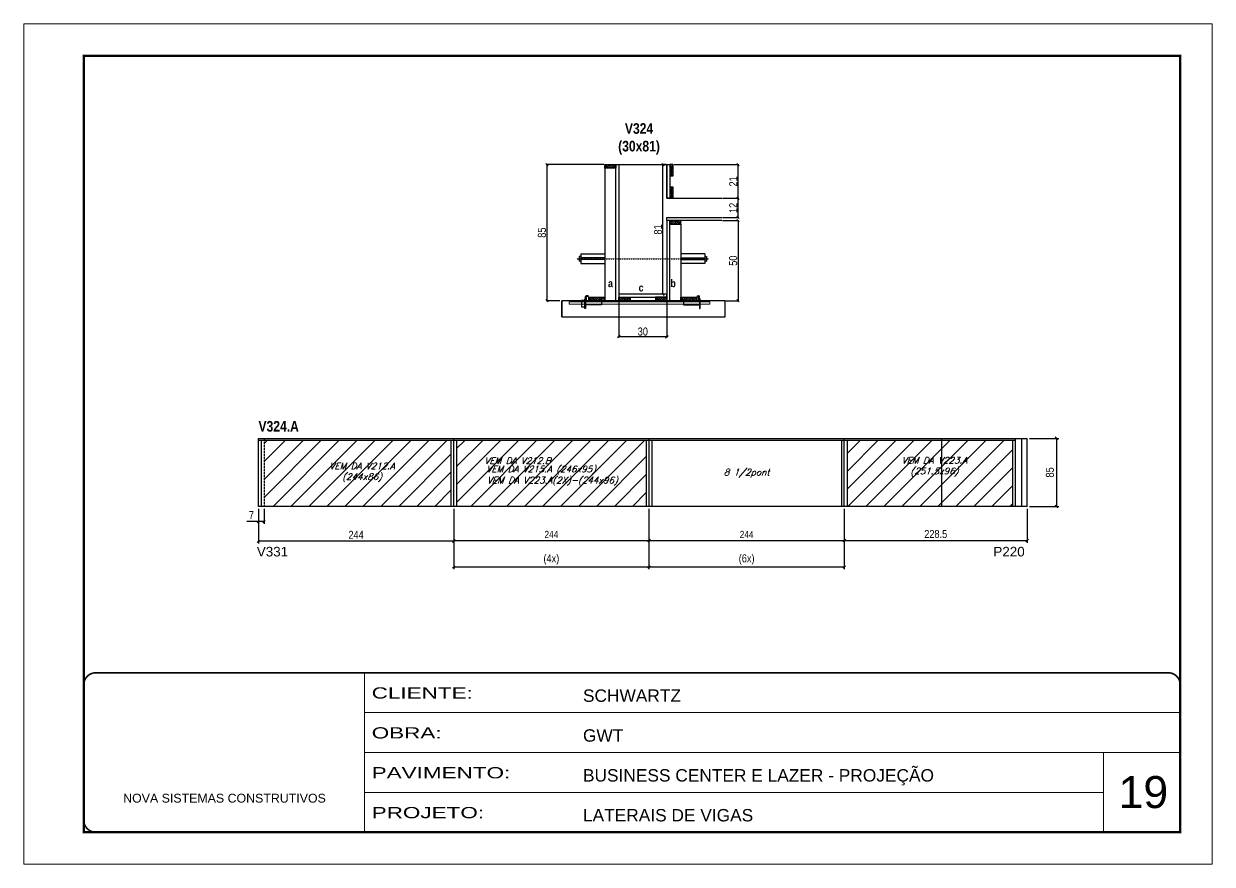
# Model space of a CAD drawing. Extents: x 13154 to 22413, y 1253 to 30260.
# Drawn here: x 16338 to 17823, y 24225 to 25275 of the extents above; entities that cross this region are included whole.
import ezdxf

# ---------------------------------------------------------------- set-up
doc = ezdxf.new("R2010")
doc.units = 0
for name, pattern in [('CONTINUO', [0]), ('DASHED', [0.75, 0.5, -0.25]), ('HIDDEN', [0.375, 0.25, -0.125])]:
    doc.linetypes.add(name, pattern=pattern)
for name, color, linetype in [('5', 5, 'Continuous'), ('barrote', 251, 'Continuous'), ('COTA', 241, 'Continuous'), ('detalhes', 4, 'Continuous'), ('NOMENCLATURA', 7, 'Continuous'), ('Painéis', 200, 'Continuous'), ('presilha', 1, 'Continuous'), ('SARR_2.2x10', 60, 'Continuous'), ('SARR_2.2x7', 40, 'Continuous'), ('SARR_3.5x7', 81, 'Continuous'), ('TENSOR', 3, 'Continuous'), ('texto', 7, 'Continuous')]:
    doc.layers.add(name, color=color, linetype=linetype)
for name, color, linetype, lineweight in [('CARIMBO', 255, 'Continuous', 9), ('CONCRETO', 251, 'Continuous', 25), ('Folhas', 255, 'Continuous', 9), ('Hachura', 251, 'Continuous', 9), ('SARRAFO DE PRESSAO', 251, 'DASHED', 9), ('SCO-___-LAJ', 2, 'Continuous', 0)]:
    doc.layers.add(name, color=color, linetype=linetype, lineweight=lineweight)
doc.styles.add('ARIAL', font='arial.ttf')
doc.styles.add('COTA TECNICA', font='techl___.ttf', dxfattribs={"height": 10})
doc.styles.add('COTA TECNICA 2X', font='techl___.ttf', dxfattribs={"height": 10})
doc.styles.add('COTA TECNICA-50', font='techl___.ttf', dxfattribs={"height": 9})
doc.styles.add('Romans', font='romans.shx')
doc.styles.get("Standard").update_dxf_attribs({"font": 'arial.ttf'})
doc.styles.add('TECNICA', font='techb___.ttf', dxfattribs={"height": 10})
doc.styles.add('Tecnologia', font='')
doc.styles.get('Tecnologia').set_extended_font_data('Forgotten Futurist')
doc.dimstyles.new('COTA PAINEL-50', dxfattribs={"dimtxt": 9, "dimasz": 3, "dimexe": 3, "dimexo": 3, "dimgap": 3, "dimtad": 1, "dimdec": 1, "dimzin": 12, "dimdsep": 46, "dimtxsty": 'COTA TECNICA-50', "dimblk1": 'OBLIQUE', "dimblk2": 'OBLIQUE', "dimsah": 1, "dimcen": 0.9, "dimclrd": 4, "dimclre": 4, "dimclrt": 240, "dimadec": 1, "dimazin": 3, "dimtfac": 1, "dimtdec": 1, "dimtmove": 0, "dimatfit": 3, "dimfxl": 1, "dimtolj": 1, "dimtzin": 12, "dimarcsym": 0})
doc.dimstyles.new('PAINEL', dxfattribs={"dimtxt": 10, "dimasz": 3, "dimexe": 3, "dimexo": 3, "dimgap": 3, "dimtad": 1, "dimdec": 1, "dimzin": 12, "dimdsep": 46, "dimtxsty": 'COTA TECNICA', "dimblk1": 'OBLIQUE', "dimblk2": 'OBLIQUE', "dimsah": 1, "dimcen": 0.9, "dimclrd": 4, "dimclre": 4, "dimclrt": 240, "dimadec": 1, "dimazin": 3, "dimtfac": 1, "dimtdec": 1, "dimtmove": 0, "dimatfit": 3, "dimfxl": 1, "dimtolj": 1, "dimtzin": 12, "dimarcsym": 0})
doc.dimstyles.new('SECAO', dxfattribs={"dimscale": 0.333333, "dimtxt": 5, "dimasz": 9, "dimexe": 3, "dimexo": 3, "dimgap": 3, "dimtad": 1, "dimdec": 1, "dimlfac": 0.5, "dimzin": 12, "dimdsep": 46, "dimtxsty": 'COTA TECNICA 2X', "dimblk1": 'OBLIQUE', "dimblk2": 'OBLIQUE', "dimsah": 1, "dimcen": 0.9, "dimclrd": 4, "dimclre": 4, "dimclrt": 240, "dimadec": 1, "dimazin": 3, "dimtfac": 1, "dimtdec": 1, "dimtmove": 0, "dimatfit": 3, "dimfxl": 1, "dimtolj": 1, "dimtzin": 12, "dimarcsym": 0})

# ---------------------------------------------------------------- blocks, each defined once
blk = doc.blocks.new('9999999999')
at = {"color": 30, "linetype": 'CONTINUO'}
for p, q in [((98564.6, 34230.2), (98564.6, 34429.4)), ((98564.6, 34379.6), (99584, 34379.6)), ((98564.6, 34329.8), (99488, 34329.8)), ((99584, 34329.8), (99488, 34329.8)), ((99488, 34329.8), (99488, 34230.2)), ((98564.6, 34280), (99488, 34280))]:
    blk.add_line(p, q, dxfattribs=at)
at = {"color": 30, "linetype": 'CONTINUO', "const_width": 2}
blk.add_lwpolyline([(99584, 34230.2), (99584, 34414.4, 0.414214), (99569, 34429.4), (98229, 34429.4, 0.414214), (98214, 34414.4), (98214, 34245.2, 0.414214), (98229, 34230.2), (99584, 34230.2)], format="xyb", dxfattribs=at)
at = {"layer": 'Folhas'}
blk.add_lwpolyline([(98139, 34190.2), (99624, 34190.2), (99624, 35240.2), (98139, 35240.2)], close=True, dxfattribs=at)
at = {"layer": 'Folhas', "color": 30, "const_width": 3}
blk.add_lwpolyline([(98214, 34230.2), (99584, 34230.2), (99584, 35200.2), (98214, 35200.2)], close=True, dxfattribs=at)
at = {"color": 7, "linetype": 'Continuous', "ltscale": 5, "style": 'ARIAL'}
for s, height, p in [('SCHWARTZ', 15.48, (98837.7, 34393.1)), ('GWT', 15.48, (98837.7, 34343.3)), ('BUSINESS CENTER E LAZER - PROJEÇÃO', 15.483, (98837.7, 34293.5)), ('NOVA SISTEMAS CONSTRUTIVOS', 11.059, (98263.2, 34267.2)), ('LATERAIS DE VIGAS', 15.483, (98837.7, 34243.7))]:
    blk.add_text(s, height=height, dxfattribs=at).set_placement(p)
at = {"layer": 'Folhas', "color": 7, "style": 'Tecnologia', "width": 1.5}
for s, p in [('CLIENTE:', (98573.7, 34397.2)), ('OBRA:', (98573.7, 34347.3)), ('PAVIMENTO:', (98573.7, 34297.5)), ('PROJETO:', (98573.7, 34247.7))]:
    blk.add_text(s, height=14, dxfattribs=at).set_placement(p)
blk = doc.blocks.new('PRESILHA METÁLICA 1')
at = {"layer": 'presilha'}
for p, q in [((0, 13), (6, 13)), ((0, 13), (0, 0)), ((6, 0), (0, 0)), ((6, 15.5), (7.5, 15.5)), ((6, -2.5), (6, 15.5)), ((6, 13), (6, 0)), ((7.5, 10.6), (7.5, 19.9)), ((7.5, 15.5), (7.5, -2.5)), ((37.5, 4.1), (7.5, 4.1)), ((12, 21), (8.6, 21)), ((9, 11.6), (9, 18.9)), ((12, 19.5), (9.6, 19.5)), ((37.5, 11), (9.6, 11)), ((12, 21), (12, 19.5)), ((37.5, 11), (37.5, 4.1)), ((7.5, -2.5), (6, -2.5))]:
    blk.add_line(p, q, dxfattribs=at)
for centre, radius, start, end in [((8.6, 19.9), 1.14, 90, 180), ((9.6, 18.9), 0.57, 90, 180), ((9.6, 11.6), 0.57, 180, 270)]:
    blk.add_arc(centre, radius, start, end, dxfattribs=at)
blk = doc.blocks.new('PRESILHA METÁLICA 2')
at = {"layer": 'presilha'}
for p, q in [((-5.2, 23.5), (-5.2, 22)), ((-5.2, 23.5), (-1.9, 23.5)), ((-0.8, 14.6), (-0.8, 22.4)), ((-30.8, 13.5), (-30.8, 6.6)), ((-30.8, 13.5), (-2.8, 13.5)), ((-30.8, 6.6), (-0.8, 6.6)), ((-5.2, 22), (-2.8, 22)), ((-2.2, 14.1), (-2.2, 21.4)), ((0.8, 18), (-0.8, 18)), ((-0.8, 18), (-0.8, 0)), ((-0.8, 0), (0.8, 0)), ((0.8, 0), (0.8, 18))]:
    blk.add_line(p, q, dxfattribs=at)
for centre, radius, start, end in [((-1.9, 22.4), 1.14, 0, 90), ((-2.8, 21.4), 0.57, 0, 90), ((-2.8, 14.1), 0.57, 270, 0)]:
    blk.add_arc(centre, radius, start, end, dxfattribs=at)
blk = doc.blocks.new('_Oblique')
at = {"color": 0, "linetype": 'ByBlock', "lineweight": -2}
blk.add_line((-0.5, -0.5), (0.5, 0.5), dxfattribs=at)
blk = doc.blocks.new('*D151')
at = {"layer": 'COTA', "color": 4, "lineweight": -2, "transparency": 16777216}
for p, q in [((17211.1, 25028.9), (17231.4, 25028.9)), ((17230.4, 25028.9), (17230.4, 24928.9)), ((17215.2, 24928.9), (17231.4, 24928.9))]:
    blk.add_line(p, q, dxfattribs=at)
at = {"layer": 'Defpoints', "color": 0, "transparency": 16777216}
for p in [(17210.1, 25028.9), (17214.2, 24928.9), (17230.4, 24928.9)]:
    blk.add_point(p, dxfattribs=at)
at = {"layer": 'COTA', "color": 4, "lineweight": -2, "transparency": 16777216, "xscale": 3, "yscale": 3, "zscale": 3}
for p, rotation in [((17230.4, 25028.9), 90), ((17230.4, 24928.9), 270)]:
    blk.add_blockref('_Oblique', p, dxfattribs=dict(at, rotation=rotation))
at = {"layer": 'COTA', "color": 240, "transparency": 16777216, "insert": (17224.3, 24978.9), "char_height": 10, "attachment_point": 5, "rotation": 90, "style": 'COTA TECNICA 2X'}
blk.add_mtext('\\A1;50', dxfattribs=at)
blk = doc.blocks.new('*D152')
at = {"layer": 'COTA', "color": 4, "lineweight": -2, "transparency": 16777216}
for p, q in [((17211.1, 25056.9), (17231.4, 25056.9)), ((17230.4, 25032.9), (17230.4, 25056.9)), ((17211.1, 25032.9), (17231.4, 25032.9))]:
    blk.add_line(p, q, dxfattribs=at)
at = {"layer": 'Defpoints', "color": 0, "transparency": 16777216}
for p in [(17210.1, 25056.9), (17230.4, 25056.9), (17210.1, 25032.9)]:
    blk.add_point(p, dxfattribs=at)
at = {"layer": 'COTA', "color": 4, "lineweight": -2, "transparency": 16777216, "xscale": 3, "yscale": 3, "zscale": 3}
for p, rotation in [((17230.4, 25056.9), 90), ((17230.4, 25032.9), 270)]:
    blk.add_blockref('_Oblique', p, dxfattribs=dict(at, rotation=rotation))
at = {"layer": 'COTA', "color": 240, "transparency": 16777216, "insert": (17224.4, 25044.9), "char_height": 10, "attachment_point": 5, "rotation": 90, "style": 'COTA TECNICA 2X'}
blk.add_mtext('\\A1;12', dxfattribs=at)
blk = doc.blocks.new('*D153')
at = {"layer": 'COTA', "color": 4, "lineweight": -2, "transparency": 16777216}
for p, q in [((17062.8, 25098.9), (16990.5, 25098.9)), ((16991.5, 25098.9), (16991.5, 24928.9)), ((17007.6, 24928.9), (16990.5, 24928.9))]:
    blk.add_line(p, q, dxfattribs=at)
at = {"layer": 'Defpoints', "color": 0, "transparency": 16777216}
for p in [(17063.8, 25098.9), (16991.5, 24928.9), (17008.6, 24928.9)]:
    blk.add_point(p, dxfattribs=at)
at = {"layer": 'COTA', "color": 4, "lineweight": -2, "transparency": 16777216, "xscale": 3, "yscale": 3, "zscale": 3}
for p, rotation in [((16991.5, 25098.9), 90), ((16991.5, 24928.9), 270)]:
    blk.add_blockref('_Oblique', p, dxfattribs=dict(at, rotation=rotation))
at = {"layer": 'COTA', "color": 240, "transparency": 16777216, "insert": (16985.3, 25013.9), "char_height": 10, "attachment_point": 5, "rotation": 90, "style": 'COTA TECNICA 2X'}
blk.add_mtext('\\A1;85', dxfattribs=at)
blk = doc.blocks.new('*D1037')
at = {"layer": 'COTA', "color": 4, "lineweight": -2, "transparency": 16777216}
for p, q in [((17081.4, 24927.9), (17081.4, 24883.1)), ((17141.4, 24927.9), (17141.4, 24883.1)), ((17081.4, 24884.1), (17141.4, 24884.1))]:
    blk.add_line(p, q, dxfattribs=at)
at = {"layer": 'Defpoints', "color": 0, "transparency": 16777216}
for p in [(17081.4, 24928.9), (17141.4, 24928.9), (17141.4, 24884.1)]:
    blk.add_point(p, dxfattribs=at)
at = {"layer": 'COTA', "color": 4, "lineweight": -2, "transparency": 16777216, "xscale": 3, "yscale": 3, "zscale": 3, "rotation": 180}
blk.add_blockref('_Oblique', (17081.4, 24884.1), dxfattribs=at)
at = {"layer": 'COTA', "color": 4, "lineweight": -2, "transparency": 16777216, "xscale": 3, "yscale": 3, "zscale": 3}
blk.add_blockref('_Oblique', (17141.4, 24884.1), dxfattribs=at)
at = {"layer": 'COTA', "color": 240, "transparency": 16777216, "insert": (17111.4, 24890.3), "char_height": 10, "attachment_point": 5, "style": 'COTA TECNICA 2X'}
blk.add_mtext('\\A1;30', dxfattribs=at)
blk = doc.blocks.new('*D1038')
at = {"layer": 'COTA', "color": 4, "lineweight": -2, "transparency": 16777216}
for p, q in [((17150.4, 25098.9), (17231.4, 25098.9)), ((17230.4, 25056.9), (17230.4, 25098.9)), ((17211.1, 25056.9), (17231.4, 25056.9))]:
    blk.add_line(p, q, dxfattribs=at)
at = {"layer": 'Defpoints', "color": 0, "transparency": 16777216}
for p in [(17149.4, 25098.9), (17230.4, 25098.9), (17210.1, 25056.9)]:
    blk.add_point(p, dxfattribs=at)
at = {"layer": 'COTA', "color": 4, "lineweight": -2, "transparency": 16777216, "xscale": 3, "yscale": 3, "zscale": 3}
for p, rotation in [((17230.4, 25098.9), 90), ((17230.4, 25056.9), 270)]:
    blk.add_blockref('_Oblique', p, dxfattribs=dict(at, rotation=rotation))
at = {"layer": 'COTA', "color": 240, "transparency": 16777216, "insert": (17224.4, 25077.9), "char_height": 10, "attachment_point": 5, "rotation": 90, "style": 'COTA TECNICA 2X'}
blk.add_mtext('\\A1;21', dxfattribs=at)
blk = doc.blocks.new('*D1039')
at = {"layer": 'COTA', "color": 4, "lineweight": -2, "transparency": 16777216}
for p, q in [((17140.4, 25098.9), (17135.5, 25098.9)), ((17136.5, 24936.9), (17136.5, 25098.9)), ((17140.4, 24936.9), (17135.5, 24936.9))]:
    blk.add_line(p, q, dxfattribs=at)
at = {"layer": 'Defpoints', "color": 0, "transparency": 16777216}
for p in [(17136.5, 25098.9), (17141.4, 25098.9), (17141.4, 24936.9)]:
    blk.add_point(p, dxfattribs=at)
at = {"layer": 'COTA', "color": 4, "lineweight": -2, "transparency": 16777216, "xscale": 3, "yscale": 3, "zscale": 3}
for p, rotation in [((17136.5, 25098.9), 90), ((17136.5, 24936.9), 270)]:
    blk.add_blockref('_Oblique', p, dxfattribs=dict(at, rotation=rotation))
at = {"layer": 'COTA', "color": 240, "transparency": 16777216, "insert": (17130.4, 25017.9), "char_height": 10, "attachment_point": 5, "rotation": 90, "style": 'COTA TECNICA 2X'}
blk.add_mtext('\\A1;81', dxfattribs=at)
blk = doc.blocks.new('*D154')
at = {"layer": 'COTA', "color": 4, "linetype": 'ByBlock', "lineweight": -2, "transparency": 16777216}
for p, q in [((16875.1, 24668.9), (16875.1, 24626.3)), ((17119.1, 24668.9), (17119.1, 24626.3)), ((16875.1, 24629.3), (17119.1, 24629.3))]:
    blk.add_line(p, q, dxfattribs=at)
at = {"layer": 'Defpoints', "color": 0, "linetype": 'ByBlock', "transparency": 16777216}
for p in [(16875.1, 24671.9), (17119.1, 24671.9), (17119.1, 24629.3)]:
    blk.add_point(p, dxfattribs=at)
at = {"layer": 'COTA', "color": 4, "linetype": 'ByBlock', "lineweight": -2, "transparency": 16777216, "xscale": 3, "yscale": 3, "zscale": 3, "rotation": 180}
blk.add_blockref('_Oblique', (16875.1, 24629.3), dxfattribs=at)
at = {"layer": 'COTA', "color": 4, "linetype": 'ByBlock', "lineweight": -2, "transparency": 16777216, "xscale": 3, "yscale": 3, "zscale": 3}
blk.add_blockref('_Oblique', (17119.1, 24629.3), dxfattribs=at)
at = {"layer": 'COTA', "color": 240, "linetype": 'ByBlock', "transparency": 16777216, "insert": (16997.1, 24636.8), "char_height": 9, "attachment_point": 5, "style": 'COTA TECNICA-50'}
blk.add_mtext('\\A1;244', dxfattribs=at)
blk = doc.blocks.new('*D1040')
at = {"layer": 'COTA', "color": 4, "linetype": 'ByBlock', "lineweight": -2, "transparency": 16777216}
for p, q in [((16631.1, 24668.9), (16631.1, 24625.4)), ((16875.1, 24668.9), (16875.1, 24625.4)), ((16875.1, 24628.4), (16631.1, 24628.4))]:
    blk.add_line(p, q, dxfattribs=at)
at = {"layer": 'Defpoints', "color": 0, "linetype": 'ByBlock', "transparency": 16777216}
for p in [(16631.1, 24671.9), (16875.1, 24671.9), (16631.1, 24628.4)]:
    blk.add_point(p, dxfattribs=at)
at = {"layer": 'COTA', "color": 4, "linetype": 'ByBlock', "lineweight": -2, "transparency": 16777216, "xscale": 3, "yscale": 3, "zscale": 3, "rotation": 180}
blk.add_blockref('_Oblique', (16631.1, 24628.4), dxfattribs=at)
at = {"layer": 'COTA', "color": 4, "linetype": 'ByBlock', "lineweight": -2, "transparency": 16777216, "xscale": 3, "yscale": 3, "zscale": 3}
blk.add_blockref('_Oblique', (16875.1, 24628.4), dxfattribs=at)
at = {"layer": 'COTA', "color": 240, "linetype": 'ByBlock', "transparency": 16777216, "insert": (16753.1, 24636.4), "char_height": 10, "attachment_point": 5, "style": 'COTA TECNICA'}
blk.add_mtext('\\A1;244', dxfattribs=at)
blk = doc.blocks.new('*D1041')
at = {"layer": 'COTA', "color": 4, "linetype": 'ByBlock', "lineweight": -2, "transparency": 16777216}
for p, q in [((17363.1, 24668.9), (17363.1, 24626.3)), ((17591.6, 24668.9), (17591.6, 24626.3)), ((17363.1, 24629.3), (17591.6, 24629.3))]:
    blk.add_line(p, q, dxfattribs=at)
at = {"layer": 'Defpoints', "color": 0, "linetype": 'ByBlock', "transparency": 16777216}
for p in [(17363.1, 24671.9), (17591.6, 24671.9), (17591.6, 24629.3)]:
    blk.add_point(p, dxfattribs=at)
at = {"layer": 'COTA', "color": 4, "linetype": 'ByBlock', "lineweight": -2, "transparency": 16777216, "xscale": 3, "yscale": 3, "zscale": 3, "rotation": 180}
blk.add_blockref('_Oblique', (17363.1, 24629.3), dxfattribs=at)
at = {"layer": 'COTA', "color": 4, "linetype": 'ByBlock', "lineweight": -2, "transparency": 16777216, "xscale": 3, "yscale": 3, "zscale": 3}
blk.add_blockref('_Oblique', (17591.6, 24629.3), dxfattribs=at)
at = {"layer": 'COTA', "color": 240, "linetype": 'ByBlock', "transparency": 16777216, "insert": (17477.4, 24637.4), "char_height": 10, "attachment_point": 5, "style": 'COTA TECNICA'}
blk.add_mtext('\\A1;228.5', dxfattribs=at)
blk = doc.blocks.new('*D1042')
at = {"layer": 'COTA', "color": 4, "linetype": 'ByBlock', "lineweight": -2, "transparency": 16777216}
for p, q in [((17594.6, 24756.9), (17631.3, 24756.9)), ((17628.3, 24756.9), (17628.3, 24671.9)), ((17594.6, 24671.9), (17631.3, 24671.9))]:
    blk.add_line(p, q, dxfattribs=at)
at = {"layer": 'Defpoints', "color": 0, "linetype": 'ByBlock', "transparency": 16777216}
for p in [(17591.6, 24756.9), (17591.6, 24671.9), (17628.3, 24671.9)]:
    blk.add_point(p, dxfattribs=at)
at = {"layer": 'COTA', "color": 4, "linetype": 'ByBlock', "lineweight": -2, "transparency": 16777216, "xscale": 3, "yscale": 3, "zscale": 3}
for p, rotation in [((17628.3, 24756.9), 90), ((17628.3, 24671.9), 270)]:
    blk.add_blockref('_Oblique', p, dxfattribs=dict(at, rotation=rotation))
at = {"layer": 'COTA', "color": 240, "linetype": 'ByBlock', "transparency": 16777216, "insert": (17620.1, 24714.4), "char_height": 10, "attachment_point": 5, "rotation": 90, "style": 'COTA TECNICA'}
blk.add_mtext('\\A1;85', dxfattribs=at)
blk = doc.blocks.new('*D1043')
at = {"layer": 'COTA', "color": 4, "linetype": 'ByBlock', "lineweight": -2, "transparency": 16777216}
for p, q in [((16631.1, 24668.9), (16631.1, 24650)), ((16638.1, 24668.9), (16638.1, 24650)), ((16631.1, 24653), (16616.4, 24653)), ((16638.1, 24653), (16631.1, 24653))]:
    blk.add_line(p, q, dxfattribs=at)
at = {"layer": 'Defpoints', "color": 0, "linetype": 'ByBlock', "transparency": 16777216}
for p in [(16631.1, 24671.9), (16638.1, 24671.9), (16631.1, 24653)]:
    blk.add_point(p, dxfattribs=at)
at = {"layer": 'COTA', "color": 4, "linetype": 'ByBlock', "lineweight": -2, "transparency": 16777216, "xscale": 3, "yscale": 3, "zscale": 3, "rotation": 180}
blk.add_blockref('_Oblique', (16631.1, 24653), dxfattribs=at)
at = {"layer": 'COTA', "color": 4, "linetype": 'ByBlock', "lineweight": -2, "transparency": 16777216, "xscale": 3, "yscale": 3, "zscale": 3}
blk.add_blockref('_Oblique', (16638.1, 24653), dxfattribs=at)
at = {"layer": 'COTA', "color": 240, "linetype": 'ByBlock', "transparency": 16777216, "insert": (16622.3, 24661.1), "char_height": 10, "attachment_point": 5, "style": 'COTA TECNICA'}
blk.add_mtext('\\A1;7', dxfattribs=at)
blk = doc.blocks.new('*D1009')
at = {"layer": 'COTA', "color": 4, "linetype": 'ByBlock', "lineweight": -2, "transparency": 16777216}
for p, q in [((16875.1, 24668.9), (16875.1, 24593.3)), ((17119.1, 24668.9), (17119.1, 24593.3)), ((16875.1, 24596.3), (17119.1, 24596.3))]:
    blk.add_line(p, q, dxfattribs=at)
at = {"layer": 'Defpoints', "color": 0, "linetype": 'ByBlock', "transparency": 16777216}
for p in [(16875.1, 24671.9), (17119.1, 24671.9), (17119.1, 24596.3)]:
    blk.add_point(p, dxfattribs=at)
at = {"layer": 'COTA', "color": 4, "linetype": 'ByBlock', "lineweight": -2, "transparency": 16777216, "xscale": 3, "yscale": 3, "zscale": 3, "rotation": 180}
blk.add_blockref('_Oblique', (16875.1, 24596.3), dxfattribs=at)
at = {"layer": 'COTA', "color": 4, "linetype": 'ByBlock', "lineweight": -2, "transparency": 16777216, "xscale": 3, "yscale": 3, "zscale": 3}
blk.add_blockref('_Oblique', (17119.1, 24596.3), dxfattribs=at)
at = {"layer": 'COTA', "color": 240, "linetype": 'ByBlock', "transparency": 16777216, "insert": (16997.1, 24605.5), "char_height": 10, "attachment_point": 5, "style": 'COTA TECNICA'}
blk.add_mtext('\\A1;(4x)', dxfattribs=at)
blk = doc.blocks.new('*D3260')
at = {"layer": 'COTA', "color": 4, "linetype": 'ByBlock', "lineweight": -2, "transparency": 16777216}
for p, q in [((17119.1, 24668.9), (17119.1, 24626.3)), ((17363.1, 24668.9), (17363.1, 24626.3)), ((17119.1, 24629.3), (17363.1, 24629.3))]:
    blk.add_line(p, q, dxfattribs=at)
at = {"layer": 'Defpoints', "color": 0, "linetype": 'ByBlock', "transparency": 16777216}
for p in [(17119.1, 24671.9), (17363.1, 24671.9), (17363.1, 24629.3)]:
    blk.add_point(p, dxfattribs=at)
at = {"layer": 'COTA', "color": 4, "linetype": 'ByBlock', "lineweight": -2, "transparency": 16777216, "xscale": 3, "yscale": 3, "zscale": 3, "rotation": 180}
blk.add_blockref('_Oblique', (17119.1, 24629.3), dxfattribs=at)
at = {"layer": 'COTA', "color": 4, "linetype": 'ByBlock', "lineweight": -2, "transparency": 16777216, "xscale": 3, "yscale": 3, "zscale": 3}
blk.add_blockref('_Oblique', (17363.1, 24629.3), dxfattribs=at)
at = {"layer": 'COTA', "color": 240, "linetype": 'ByBlock', "transparency": 16777216, "insert": (17241.1, 24636.8), "char_height": 9, "attachment_point": 5, "style": 'COTA TECNICA-50'}
blk.add_mtext('\\A1;244', dxfattribs=at)
blk = doc.blocks.new('*D3261')
at = {"layer": 'COTA', "color": 4, "linetype": 'ByBlock', "lineweight": -2, "transparency": 16777216}
for p, q in [((17119.1, 24668.9), (17119.1, 24593.3)), ((17363.1, 24668.9), (17363.1, 24593.3)), ((17119.1, 24596.3), (17363.1, 24596.3))]:
    blk.add_line(p, q, dxfattribs=at)
at = {"layer": 'Defpoints', "color": 0, "linetype": 'ByBlock', "transparency": 16777216}
for p in [(17119.1, 24671.9), (17363.1, 24671.9), (17363.1, 24596.3)]:
    blk.add_point(p, dxfattribs=at)
at = {"layer": 'COTA', "color": 4, "linetype": 'ByBlock', "lineweight": -2, "transparency": 16777216, "xscale": 3, "yscale": 3, "zscale": 3, "rotation": 180}
blk.add_blockref('_Oblique', (17119.1, 24596.3), dxfattribs=at)
at = {"layer": 'COTA', "color": 4, "linetype": 'ByBlock', "lineweight": -2, "transparency": 16777216, "xscale": 3, "yscale": 3, "zscale": 3}
blk.add_blockref('_Oblique', (17363.1, 24596.3), dxfattribs=at)
at = {"layer": 'COTA', "color": 240, "linetype": 'ByBlock', "transparency": 16777216, "insert": (17241.1, 24605.5), "char_height": 10, "attachment_point": 5, "style": 'COTA TECNICA'}
blk.add_mtext('\\A1;(6x)', dxfattribs=at)

msp = doc.modelspace()

# ---------------------------------------------------------------- hatches: boundary and pattern name
at = {"layer": 'Hachura', "linetype": 'ByBlock'}
h = msp.add_hatch(dxfattribs=at)
h.set_pattern_fill('ANSI31', color=256, scale=5)
h.set_pattern_definition([(45, (-142.407, 4e-12), (-11.22532, 11.22532), [])])
h.paths.add_polyline_path([(16871.63, 24754.71), (16638.13, 24754.71), (16638.13, 24671.91), (16871.63, 24671.91)])
h.paths.add_polyline_path([(16878.63, 24754.71), (16878.63, 24671.91), (17115.63, 24671.91), (17115.63, 24754.71)])
h.paths.add_polyline_path([(17366.63, 24671.91), (17485.13, 24671.91), (17485.13, 24754.71), (17366.63, 24754.71)])
h.paths.add_polyline_path([(17485.13, 24671.91), (17573.13, 24671.91), (17573.13, 24754.71), (17485.13, 24754.71)])
at = {"layer": 'SARR_2.2x10'}
h = msp.add_hatch(dxfattribs=at)
h.set_pattern_fill('ANSI31', color=256, scale=0.5, angle=90)
h.set_pattern_definition([(135, (50237.3184, -98583.2307), (-1.122532015, -1.122532015), [])])
h.paths.add_polyline_path([(17043.78, 24933.34), (17043.78, 24928.94), (17063.78, 24928.94), (17063.78, 24933.34)])
h = msp.add_hatch(dxfattribs=at)
h.set_pattern_fill('ANSI31', color=256, scale=0.5, angle=90)
h.set_pattern_definition([(135, (50352.5184, -98583.2307), (-1.122532015, -1.122532015), [])])
h.paths.add_polyline_path([(17158.98, 24933.34), (17158.98, 24928.94), (17178.98, 24928.94), (17178.98, 24933.34)])
at = {"layer": 'SARR_2.2x7'}
h = msp.add_hatch(dxfattribs=at)
h.set_pattern_fill('ANSI31', color=256, scale=0.5, angle=90)
h.set_pattern_definition([(135, (50251.3184, -98417.6307), (-1.122532015, -1.122532015), [])])
h.paths.add_polyline_path([(17077.78, 25098.94), (17077.78, 25094.54), (17063.78, 25094.54), (17063.78, 25098.94)])
h = msp.add_hatch(dxfattribs=at)
h.set_pattern_fill('ANSI31', color=256, scale=0.5, angle=180)
h.set_pattern_definition([(225, (140690.5833, 58213.2776), (1.122532015, -1.122532015), [])])
h.paths.add_polyline_path([(17144.98, 25084.94), (17149.38, 25084.94), (17149.38, 25098.94), (17144.98, 25098.94)])
h = msp.add_hatch(dxfattribs=at)
h.set_pattern_fill('ANSI31', color=256, scale=0.5, angle=180)
h.set_pattern_definition([(225, (140690.5833, 58185.2776), (1.122532015, -1.122532015), [])])
h.paths.add_polyline_path([(17144.98, 25056.94), (17149.38, 25056.94), (17149.38, 25070.94), (17144.98, 25070.94)])
h = msp.add_hatch(dxfattribs=at)
h.set_pattern_fill('ANSI31', color=256, scale=0.5, angle=90)
h.set_pattern_definition([(135, (50253.3184, -98487.6307), (-1.122532015, -1.122532015), [])])
h.paths.add_polyline_path([(17144.98, 25028.94), (17144.98, 25024.54), (17158.98, 25024.54), (17158.98, 25028.94)])
h = msp.add_hatch(dxfattribs=at)
h.set_pattern_fill('ANSI31', color=256, scale=0.5, angle=90)
h.set_pattern_definition([(135, (50316.9184, -98583.2307), (-1.122532015, -1.122532015), [])])
h.paths.add_polyline_path([(17095.38, 24928.94), (17095.38, 24933.34), (17081.38, 24933.34), (17081.38, 24928.94)])
h = msp.add_hatch(dxfattribs=at)
h.set_pattern_fill('ANSI31', color=256, scale=0.5, angle=90)
h.set_pattern_definition([(135, (50276.9184, -98583.2307), (-1.122532015, -1.122532015), [])])
h.paths.add_polyline_path([(17127.38, 24928.94), (17127.38, 24933.34), (17141.38, 24933.34), (17141.38, 24928.94)])

# ---------------------------------------------------------------- linework, layer by layer
at = {"ltscale": 3}
for p, q in [((17031.78, 24984.25), (17031.78, 24978.25)), ((17033.78, 24984.25), (17031.78, 24984.25)), ((17033.78, 24978.25), (17031.78, 24978.25)), ((17033.78, 24987.25), (17033.78, 24975.25)), ((17033.78, 24987.25), (17063.78, 24987.25)), ((17063.78, 24982.25), (17033.78, 24982.25)), ((17063.78, 24980.25), (17033.78, 24980.25)), ((17188.98, 24987.25), (17158.98, 24987.25)), ((17158.98, 24982.25), (17188.98, 24982.25)), ((17158.98, 24980.25), (17188.98, 24980.25)), ((17188.98, 24987.25), (17188.98, 24975.25)), ((17188.98, 24984.25), (17190.98, 24984.25)), ((17188.98, 24978.25), (17190.98, 24978.25)), ((17190.98, 24984.25), (17190.98, 24978.25)), ((17033.78, 24975.25), (17063.78, 24975.25)), ((17188.98, 24975.25), (17158.98, 24975.25))]:
    msp.add_line(p, q, dxfattribs=at)
at = {"layer": 'barrote'}
msp.add_lwpolyline([(17010.32, 24908.94), (17214.24, 24908.94), (17214.24, 24928.94), (17010.32, 24928.94)], close=True, dxfattribs=at)
at = {"layer": 'CONCRETO', "linetype": 'Continuous'}
for p, q in [((17081.38, 25098.94), (17141.38, 25098.94)), ((17141.38, 25098.94), (17141.38, 25056.94)), ((17141.38, 25056.94), (17210.08, 25056.94))]:
    msp.add_line(p, q, dxfattribs=at)
at = {"layer": 'detalhes', "color": 250}
msp.add_line((17010.32, 24908.94), (17010.32, 24928.94), dxfattribs=at)
at = {"layer": 'Painéis', "linetype": 'Continuous'}
for p, q in [((16631.13, 24671.91), (16631.13, 24756.91)), ((16631.13, 24756.91), (17591.63, 24756.91)), ((16875.13, 24671.91), (16875.13, 24756.91)), ((17119.13, 24671.91), (17119.13, 24756.91)), ((17363.13, 24671.91), (17363.13, 24756.91)), ((17485.13, 24671.91), (17485.13, 24756.91)), ((17591.63, 24671.91), (17591.63, 24756.91)), ((17591.63, 24671.91), (16631.13, 24671.91))]:
    msp.add_line(p, q, dxfattribs=at)
for points in [[(17077.78, 24928.94), (17077.78, 25098.94), (17081.38, 25098.94), (17081.38, 24928.94)], [(17144.98, 25056.94), (17141.38, 25056.94), (17141.38, 25098.94), (17144.98, 25098.94)], [(17144.98, 24928.94), (17144.98, 25028.94), (17141.38, 25028.94), (17141.38, 24928.94)], [(17141.38, 24936.94), (17081.38, 24936.94), (17081.38, 24933.34), (17141.38, 24933.34)]]:
    msp.add_lwpolyline(points, close=True, dxfattribs=at)
at = {"layer": 'Painéis', "linetype": 'Continuous', "elevation": 0}
msp.add_lwpolyline([(17210.08, 25028.94), (17141.38, 25028.94), (17141.38, 25032.94), (17210.08, 25032.94)], dxfattribs=at)
at = {"layer": 'SARR_2.2x10'}
for points in [[(17043.78, 24933.34), (17063.78, 24933.34), (17063.78, 24928.94), (17043.78, 24928.94)], [(17158.98, 24933.34), (17178.98, 24933.34), (17178.98, 24928.94), (17158.98, 24928.94)]]:
    msp.add_lwpolyline(points, close=True, dxfattribs=at)
at = {"layer": 'SARR_2.2x7', "linetype": 'HIDDEN'}
msp.add_line((16638.13, 24756.91), (16638.13, 24671.91), dxfattribs=at)
at = {"layer": 'SARR_2.2x7', "linetype": 'Continuous'}
for p, q in [((17584.63, 24756.91), (17584.63, 24671.91)), ((16631.13, 24754.71), (16875.13, 24754.71)), ((16875.13, 24754.71), (17119.13, 24754.71)), ((17119.13, 24754.71), (17363.13, 24754.71)), ((17363.13, 24754.71), (17576.63, 24754.71))]:
    msp.add_line(p, q, dxfattribs=at)
at = {"layer": 'SARR_2.2x7', "elevation": 0}
for points in [[(17063.78, 25098.94), (17077.78, 25098.94), (17077.78, 25094.54), (17063.78, 25094.54)], [(17158.98, 25028.94), (17144.98, 25028.94), (17144.98, 25024.54), (17158.98, 25024.54)]]:
    msp.add_lwpolyline(points, close=True, dxfattribs=at)
at = {"layer": 'SARR_2.2x7'}
for points in [[(17144.98, 25098.94), (17144.98, 25084.94), (17149.38, 25084.94), (17149.38, 25098.94)], [(17144.98, 25070.94), (17144.98, 25056.94), (17149.38, 25056.94), (17149.38, 25070.94)], [(17081.38, 24933.34), (17095.38, 24933.34), (17095.38, 24928.94), (17081.38, 24928.94)], [(17141.38, 24933.34), (17127.38, 24933.34), (17127.38, 24928.94), (17141.38, 24928.94)]]:
    msp.add_lwpolyline(points, close=True, dxfattribs=at)
at = {"layer": 'SARR_3.5x7'}
for p, q in [((17576.63, 24756.91), (17576.63, 24671.91)), ((16634.63, 24754.71), (16634.63, 24671.91)), ((16871.63, 24754.71), (16871.63, 24671.91)), ((16878.63, 24754.71), (16878.63, 24671.91)), ((17115.63, 24754.71), (17115.63, 24671.91)), ((17122.63, 24754.71), (17122.63, 24671.91)), ((17359.63, 24754.71), (17359.63, 24671.91)), ((17366.63, 24754.71), (17366.63, 24671.91)), ((17573.13, 24754.71), (17573.13, 24671.91))]:
    msp.add_line(p, q, dxfattribs=at)
for points in [[(17077.78, 25094.54), (17063.78, 25094.54), (17063.78, 24928.94), (17077.78, 24928.94)], [(17144.98, 25024.54), (17158.98, 25024.54), (17158.98, 24928.94), (17144.98, 24928.94)]]:
    msp.add_lwpolyline(points, close=True, dxfattribs=at)
at = {"layer": 'SCO-___-LAJ', "color": 1}
msp.add_lwpolyline([(17019.33, 24927.61), (17195.11, 24927.61), (17195.11, 24924.41), (17019.33, 24924.41)], close=True, dxfattribs=at)
at = {"layer": 'TENSOR', "linetype": 'HIDDEN', "ltscale": 0.5}
msp.add_line((17028.78, 24981.25), (17193.98, 24981.25), dxfattribs=at)

# ---------------------------------------------------------------- block references
at = {"layer": 'presilha', "xscale": 0.6666666666666666, "yscale": 0.6666666666666666, "zscale": 0.6666666666666666}
for name, p in [('PRESILHA METÁLICA 1', (17034.91, 24920.97)), ('PRESILHA METÁLICA 2', (17182.66, 24919.31))]:
    msp.add_blockref(name, p, dxfattribs=at)
at = {"layer": 'SARRAFO DE PRESSAO', "color": 6, "linetype": 'ByBlock'}
msp.add_blockref('9999999999', (-81801.1, -9965.33), dxfattribs=at)

# ---------------------------------------------------------------- texts
at = {"layer": '5', "linetype": 'Continuous'}
for s, p in [('V331', (16629.08, 24609.37)), ('P220', (17549.4, 24609.37))]:
    msp.add_text(s, height=12, rotation=359.99996, dxfattribs=at).set_placement(p)
at = {"layer": 'CARIMBO', "style": 'ARIAL'}
msp.add_text('19', height=40, dxfattribs=at).set_placement((17705.74, 24295.02))
at = {"layer": 'detalhes', "style": 'TECNICA'}
for s, p in [('a', (17067.91, 24945.83)), ('b', (17145.88, 24945.82)), ('c', (17106.17, 24940.41))]:
    msp.add_text(s, height=9.6, dxfattribs=at).set_placement(p)
at = {"layer": 'NOMENCLATURA', "style": 'TECNICA'}
msp.add_text('V324.A', height=13.2, dxfattribs=at).set_placement((16631.13, 24765.43))
at = {"layer": 'NOMENCLATURA', "insert": (17106.66, 25150.63), "char_height": 13.2, "attachment_point": 2, "style": 'TECNICA'}
msp.add_mtext_dynamic_manual_height_columns('V324\\P(30x81)', width=300.2766, gutter_width=1, heights=[0], dxfattribs=at)
at = {"layer": 'texto', "color": 2, "char_height": 8, "attachment_point": 5, "style": 'Romans'}
for s, insert in [('{\\Q19;\\C256;VEM DA V212.A^J(244x86)}', (16760.63, 24714.41)), ('{\\Q19;\\C256;VEM DA V212.B}', (16954.84, 24728.93)), ('{\\Q19;\\C256;VEM DA V223.A\\P(251.5x96)}', (17475.72, 24721.4)), ('{\\Q19;\\C256;VEM DA V215.A (246x95)}', (16984.4, 24717.18)), ('{\\Q19;\\C256;8 1/2pont}', (17241.13, 24713.31)), ('{\\Q19;\\C256;VEM DA V223.A(2X)-(244x96)}', (16998.37, 24703.32))]:
    msp.add_mtext(s, dxfattribs=dict(at, insert=insert))

# ---------------------------------------------------------------- dimensions: what is measured, and where the dimension line sits
at = {"layer": 'COTA'}
for base, p1, p2, picture, middle in [((16991.46, 24928.94, 0), (17063.78, 25098.94), (17008.57, 24928.94, 0), '*D153', (16985.33, 25013.94, 0)), ((17136.53, 25098.94), (17141.38, 24936.94), (17141.38, 25098.94), '*D1039', (17130.43, 25017.94)), ((17230.43, 25098.94), (17210.08, 25056.94), (17149.38, 25098.94), '*D1038', (17224.37, 25077.94)), ((17230.43, 25056.94), (17210.08, 25032.94), (17210.08, 25056.94), '*D152', (17224.37, 25044.94)), ((17230.43, 24928.94, 0), (17210.08, 25028.94), (17214.19, 24928.94, 0), '*D151', (17224.32, 24978.94, 0))]:
    dim = msp.add_linear_dim(base=base, p1=p1, p2=p2, angle=90, dimstyle='SECAO', dxfattribs=at)
    dim.commit()
    dim.dimension.update_dxf_attribs({"geometry": picture, "text_midpoint": middle})
dim = msp.add_linear_dim(base=(17141.38, 24884.11), p1=(17081.38, 24928.94), p2=(17141.38, 24928.94), dimstyle='SECAO', dxfattribs=at)
dim.commit()
dim.dimension.update_dxf_attribs({"geometry": '*D1037', "text_midpoint": (17111.38, 24890.33)})
at = {"layer": 'COTA', "linetype": 'ByBlock'}
for base, p1, p2, angle, picture, middle in [((17628.26, 24671.91), (17591.63, 24756.91), (17591.63, 24671.91), 90, '*D1042', (17620.13, 24714.41)), ((16631.13, 24628.37), (16875.13, 24671.91), (16631.13, 24671.91), 180, '*D1040', (16753.13, 24636.44))]:
    dim = msp.add_linear_dim(base=base, p1=p1, p2=p2, angle=angle, dimstyle='PAINEL', dxfattribs=at)
    dim.commit()
    dim.dimension.update_dxf_attribs({"geometry": picture, "text_midpoint": middle})
for base, p1, p2, picture, middle in [((16631.13, 24652.99), (16638.13, 24671.91), (16631.13, 24671.91), '*D1043', (16622.26, 24661.06)), ((17591.63, 24629.27), (17363.13, 24671.91), (17591.63, 24671.91), '*D1041', (17477.38, 24637.4))]:
    dim = msp.add_linear_dim(base=base, p1=p1, p2=p2, dimstyle='PAINEL', dxfattribs=at)
    dim.commit()
    dim.dimension.update_dxf_attribs({"geometry": picture, "text_midpoint": middle})
for base, p1, p2, picture, middle in [((17119.13, 24629.27), (16875.13, 24671.91), (17119.13, 24671.91), '*D154', (16997.13, 24636.84)), ((17363.13, 24629.27), (17119.13, 24671.91), (17363.13, 24671.91), '*D3260', (17241.13, 24636.84))]:
    dim = msp.add_linear_dim(base=base, p1=p1, p2=p2, angle=180, dimstyle='COTA PAINEL-50', override={"dimarcsym": 1}, dxfattribs=at)
    dim.commit()
    dim.dimension.update_dxf_attribs({"geometry": picture, "text_midpoint": middle})
for base, p1, p2, text, picture, middle in [((17119.13, 24596.29), (16875.13, 24671.91), (17119.13, 24671.91), '(4x)', '*D1009', (16997.13, 24605.51)), ((17363.13, 24596.29), (17119.13, 24671.91), (17363.13, 24671.91), '(6x)', '*D3261', (17241.13, 24605.51))]:
    dim = msp.add_linear_dim(base=base, p1=p1, p2=p2, text=text, dimstyle='PAINEL', dxfattribs=at)
    dim.commit()
    dim.dimension.update_dxf_attribs({"geometry": picture, "text_midpoint": middle})

doc.saveas('drawing.dxf')
